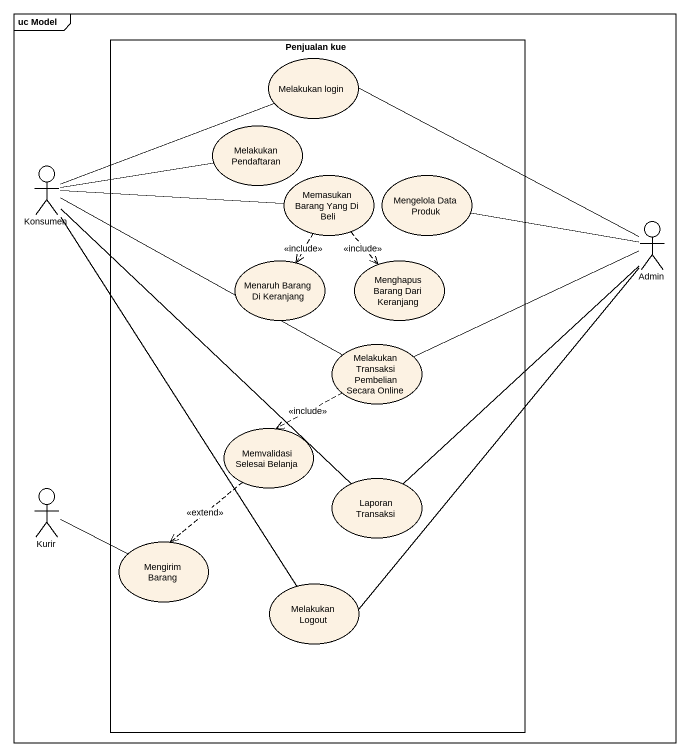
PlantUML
@startuml
mainframe uc Model
rectangle "Penjualan kue" as Penjualan_kue {
  usecase "Melakukan login" as Melakukan_login
  usecase "Melakukan Pendaftaran" as Melakukan_Pendaftaran
  usecase "Memasukan Barang Yang Di Beli" as Memasukan_Barang_Yang_Di
  usecase "Mengelola Data Produk" as Mengelola_Data_Produk
  usecase "Menaruh Barang Di Keranjang" as Menaruh_Barang_Di_Keranjang
  usecase "Menghapus Barang Dari Keranjang" as Menghapus_Barang_Dari
  usecase "Melakukan Transaksi Pembelian Secara Online" as Melakukan_Transaksi
  usecase "Memvalidasi Selesai Belanja" as Memvalidasi_Selesai_Belanja
  usecase "Laporan Transaksi" as Laporan_Transaksi
  usecase "Mengirim Barang" as Mengirim_Barang
  usecase "Melakukan Logout" as Melakukan_Logout
}
actor Konsumen
actor Admin
actor Kurir
Konsumen -right- Melakukan_login
Konsumen -right- Melakukan_Pendaftaran
Konsumen -right- Memasukan_Barang_Yang_Di
Konsumen -right- Melakukan_Transaksi
Konsumen -- Laporan_Transaksi
Konsumen -- Melakukan_Logout
Memasukan_Barang_Yang_Di ..> Menaruh_Barang_Di_Keranjang : <<include>>
Memasukan_Barang_Yang_Di ..> Menghapus_Barang_Dari : <<include>>
Admin -left- Melakukan_login
Admin -left- Mengelola_Data_Produk
Admin -left- Melakukan_Transaksi
Admin -- Laporan_Transaksi
Admin -- Melakukan_Logout
Melakukan_Transaksi ..> Memvalidasi_Selesai_Belanja : <<include>>
Memvalidasi_Selesai_Belanja ..> Mengirim_Barang : <<extend>>
Kurir -right- Mengirim_Barang
@enduml
